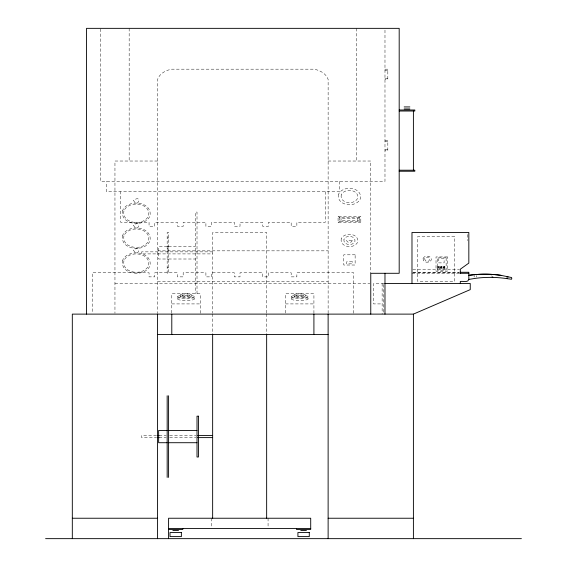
<?xml version="1.0" encoding="UTF-8"?>
<svg xmlns="http://www.w3.org/2000/svg" width="567" height="567" viewBox="0 0 567 567"><rect width="100%" height="100%" fill="white"/><g stroke="black" fill="none" stroke-linecap="round" stroke-linejoin="round"><path stroke-width="0.43" stroke-dasharray="2.83 2.13" d="M491.15 275.732L491.15 276.257M177.485 296.874L177.995 296.208C183.063 294.436 188.96 294.436 194.02 296.208L194.538 296.874L194.538 298.809L194.02 299.468C188.96 301.247 183.063 301.247 177.995 299.468L177.485 298.809L177.485 296.874L177.995 297.533C183.063 299.305 188.96 299.305 194.02 297.533L194.538 296.874M180.327 294.939L181.653 294.103L185.019 293.663L188.854 293.819L191.696 294.939L191.348 297.314L186.997 298.143L180.667 297.314L180.327 294.939L181.653 295.768L185.019 296.208L188.854 296.052L191.696 294.939M177.485 298.809L177.995 298.15C183.063 296.371 188.96 296.371 194.02 298.15L194.538 298.809M180.327 296.874L181.653 296.045L185.019 295.598L188.854 295.754L191.696 296.874M291.176 296.874L291.693 296.208C296.761 294.436 302.65 294.436 307.718 296.208L308.235 296.874L308.235 298.809L307.718 299.468C302.65 301.247 296.761 301.247 291.693 299.468L291.176 298.809L291.176 296.874L291.693 297.533C296.761 299.305 302.65 299.305 307.718 297.533L308.235 296.874M294.018 294.939L295.35 294.103L298.717 293.663L302.551 293.819L305.393 294.939L305.046 297.314L300.694 298.143L294.365 297.314L294.018 294.939L295.35 295.768L298.717 296.208L302.551 296.052L305.393 294.939M291.176 298.809L291.693 298.15C296.761 296.371 302.65 296.371 307.718 298.15L308.235 298.809M294.018 296.874L295.35 296.045L298.717 295.598L302.551 295.754L305.393 296.874M474.416 275.605L473.998 276.327L474.416 277.05M476.429 277.05L476.84 276.327L476.429 275.605M338.081 222.526L341.065 220.386L357.834 220.386L360.818 222.526L360.818 216.403L338.081 216.403L338.081 222.526L360.818 222.526M338.081 216.403L341.065 218.55L357.834 218.55L360.818 216.403M384.979 69.174L387.821 69.174L387.821 79.38L384.979 79.38M384.979 70.195L387.821 70.195M384.979 78.359L387.821 78.359M384.979 140.616L387.821 140.616L387.821 150.822L384.979 150.822M384.979 141.637L387.821 141.637M384.979 149.801L387.821 149.801M157.583 161.028L114.952 161.028L114.952 313.246M328.13 161.028L370.768 161.028L370.768 273.294M167.166 237.977L168.59 237.977M167.166 246.142L168.59 246.142M167.166 246.758L158.64 246.758L158.64 259.006L167.166 259.006M168.59 246.758L195.594 246.758M167.166 248.552L168.59 248.552M167.166 249.82L168.59 249.82M157.583 250.841L328.13 250.841M212.646 251.861L141.587 251.861L141.587 253.903L212.646 253.903M168.59 259.006L195.594 259.006M167.166 259.622L168.59 259.622M437.993 267.227L438.957 267.227M440.835 267.227L441.799 267.227M443.678 267.227L444.641 267.227M167.166 267.787L168.59 267.787M412.861 269.212L459.426 269.212M412.854 272.273L459.206 272.273M412.854 272.784L459.206 272.784M411.982 273.294L460.305 273.294M157.583 281.459L328.13 281.459M114.952 283.5L369.882 283.5M383.894 283.5L373.61 283.5L373.61 303.912L382.137 303.912M171.794 303.912L200.222 303.912M285.492 303.912L313.92 303.912M156.499 435.569L141.587 435.569L141.587 437.611L156.499 437.611M159.129 435.569L166.152 435.569M169.661 435.569L195.976 435.569M159.129 437.611L166.152 437.611M169.661 437.611L195.976 437.611M467.406 234.511L467.406 240.635M444.875 269.197L444.875 266.136L443.451 266.136L443.451 269.197M442.026 269.197L442.026 266.136L440.609 266.136L440.609 269.197M439.184 269.197L439.184 266.136L437.767 266.136L437.767 269.197M384.979 30.122L384.979 181.44L100.735 181.44L100.735 28.35M383.554 284.521L383.554 314.118M382.137 283.5L382.137 314.118M357.834 218.55L357.834 220.386M356.551 28.35L356.551 161.028M353.709 313.239L353.709 272.784L296.86 272.784L296.86 276.866L291.176 276.866L291.176 272.784L268.439 272.784L268.439 276.866L262.755 276.866L262.755 272.784L240.018 272.784L240.018 276.866L234.327 276.866L234.327 272.784L211.59 272.784L211.59 276.866L205.906 276.866L205.906 272.784L183.169 272.784L183.169 276.866L177.485 276.866L177.485 272.784L154.741 272.784L154.741 276.866L149.057 276.866L149.057 272.784L92.208 272.784L92.208 313.239M341.065 218.55L341.065 220.386M339.498 181.44L339.498 191.646L106.419 191.646L106.419 181.44M328.13 313.239L328.13 79.38C326.025 73.455 319.802 70.18 313.92 69.174L171.794 69.174C165.918 70.18 159.688 73.455 157.583 79.38L157.583 313.239M325.288 191.646L325.288 222.264L296.86 222.264L296.86 226.346L291.176 226.346L291.176 222.264L268.439 222.264L268.439 226.346L262.755 226.346L262.755 222.264L240.018 222.264L240.018 226.346L234.327 226.346L234.327 222.264L211.59 222.264L211.59 226.346L205.906 226.346L205.906 222.264L183.169 222.264L183.169 226.346L177.485 226.346L177.485 222.264L154.741 222.264L154.741 226.346L149.057 226.346L149.057 222.264L120.636 222.264L120.636 191.646M313.92 313.267L313.92 293.706L285.492 293.706L285.492 313.267M268.071 518.238L268.071 527.593M266.653 312.984L266.653 232.47L212.646 232.47L212.646 312.984M266.653 313.863L266.653 334.211M212.646 313.863L212.646 334.211M211.222 518.238L211.222 527.593M200.222 313.267L200.222 293.706L171.794 293.706L171.794 313.267M197.011 293.706L197.011 212.058L195.594 212.058L195.594 293.706M129.163 28.35L129.163 161.028M122.536 210.641C119.885 225.212 144.982 227.962 149.993 215.921C152.651 201.356 127.554 198.599 122.536 210.641M123.925 210.91C121.536 224.008 144.103 226.481 148.611 215.658C150.999 202.561 128.433 200.08 123.925 210.91M122.536 235.546C119.885 250.111 144.982 252.868 149.993 240.826C152.651 226.254 127.554 223.504 122.536 235.546M123.925 235.808C121.536 248.913 144.103 251.387 148.611 240.564C150.999 227.459 128.433 224.986 123.925 235.808M133.521 200.3C137.661 209.315 142.955 193.978 133.521 200.3M122.536 260.444C119.885 275.016 144.982 277.773 149.993 265.732C152.651 251.16 127.554 248.403 122.536 260.444M123.932 260.714C121.544 273.804 144.096 276.285 148.604 265.462C150.992 252.372 128.44 249.891 123.932 260.714M133.521 225.205C137.661 234.221 142.955 218.883 133.521 225.205M133.521 250.111C137.661 259.119 142.955 243.782 133.521 250.111M338.464 194.424C336.337 206.076 356.416 208.28 360.428 198.648C362.554 186.99 342.475 184.785 338.464 194.424M341.214 194.949C339.619 203.688 354.673 205.346 357.685 198.117C359.28 189.378 344.219 187.727 341.214 194.949M341.214 238.856C339.619 247.602 354.673 249.253 357.685 242.024C359.28 233.285 344.219 231.634 341.214 238.856M343.956 239.387C342.893 245.213 352.936 246.312 354.942 241.499C355.998 235.674 345.962 234.568 343.956 239.387M352.291 240.443C351.923 243.172 346.969 243.172 346.607 240.443L352.291 240.443M423.06 258.396C422.266 262.769 429.793 263.591 431.303 259.977C432.097 255.611 424.57 254.781 423.06 258.396M424.435 258.658C428.574 267.674 433.868 252.336 424.435 258.658M359.393 217.423L339.498 217.423L339.498 221.506L359.393 221.506L359.393 217.423M168.59 232.47L167.166 232.47L167.166 273.294L168.59 273.294L168.59 232.47M454.614 236.552L417.666 236.552L417.666 281.459L454.614 281.459L454.614 236.552M355.133 254.81L343.765 254.81L343.765 265.016L355.133 265.016L355.133 254.81M447.384 256.929L436.016 256.929L436.016 271.217L447.384 271.217L447.384 256.929M446.137 257.822L437.263 257.822L437.263 270.324L446.137 270.324L446.137 257.822M444.117 258.8L438.426 258.8L438.426 262.882L444.117 262.882L444.117 258.8M352.291 261.805L346.607 261.805L346.607 263.846L352.291 263.846L352.291 261.805M438.957 266.299L437.993 266.299L437.993 269.034L438.957 269.034L438.957 266.299M441.799 266.299L440.835 266.299L440.835 269.034L441.799 269.034L441.799 266.299M444.641 266.299L443.678 266.299L443.678 269.034L444.641 269.034L444.641 266.299"/><path stroke-width="0.85" d="M460.085 272.273L468.831 272.273L468.831 279.418C467.981 282.976 462.495 280.871 460.305 281.459L460.305 283.5M72.314 538.65L72.314 314.118L413.4 314.118L470.249 289.624L470.249 283.5L384.78 283.5M507.026 277.022L508.16 277.022M468.831 279.418L475.841 278.284A112.635 112.635 0 0 1 504.453 278.291L511.554 279.255A1.984 1.984 0 0 0 511.554 277.539L501.044 275.342A112.415 112.415 0 0 0 486.734 274.201L483.134 274.201A112.429 112.429 0 0 0 468.831 275.335A112.684 112.684 0 0 1 501.044 275.349M492.886 276.98L492.156 276.98M404.165 106.936L409.849 106.936M404.165 108.977L409.849 108.977M399.189 109.998L414.824 109.998L414.824 111.019L399.189 111.019M399.189 170.213L414.824 170.213L414.824 171.234L399.189 171.234M460.085 273.294L468.831 273.294M157.583 334.53L328.13 334.53M167.166 430.466L158.64 430.466L158.64 442.714L167.166 442.714M168.59 430.466L197.011 430.466M157.378 435.569L159.129 435.569M197.734 435.569L212.646 435.569M157.378 437.611L159.129 437.611M197.734 437.611L212.646 437.611M168.59 442.714L197.011 442.714M72.314 518.238L157.583 518.238M328.13 518.238L413.4 518.238M168.59 528.444L310.709 528.444M168.59 529.465L182.801 529.465L182.801 528.444M172.85 530.485L178.534 530.485M300.758 530.485L306.442 530.485M45.594 538.65L521.406 538.65M507.295 278.517L506.607 278.135M460.305 273.294L460.305 269.212L468.831 263.088L468.831 232.47L411.982 232.47L411.982 283.5M413.4 111.019L413.4 170.213M413.4 314.118L413.4 538.65M384.979 273.294L384.979 314.118M370.768 314.118L370.768 273.294L399.189 273.294L399.189 28.35L86.524 28.35L86.524 314.118M328.123 314.118L328.13 538.65M313.912 314.118L313.912 334.53M296.498 528.444L296.498 529.465L310.709 529.465L310.709 518.238L168.59 518.238L168.59 538.65M266.653 334.211L266.653 518.238M212.646 334.211L212.646 518.238M171.794 314.118L171.794 334.53M168.59 395.766L168.59 477.414M167.166 395.766L167.166 477.414M157.583 314.118L157.583 538.65M198.436 416.178L197.011 416.178L197.011 457.002L198.436 457.002L198.436 416.178M181.376 532.526L170.008 532.526L170.008 536.609L181.376 536.609L181.376 532.526M309.284 532.526L297.916 532.526L297.916 536.609L309.284 536.609L309.284 532.526"/></g></svg>
